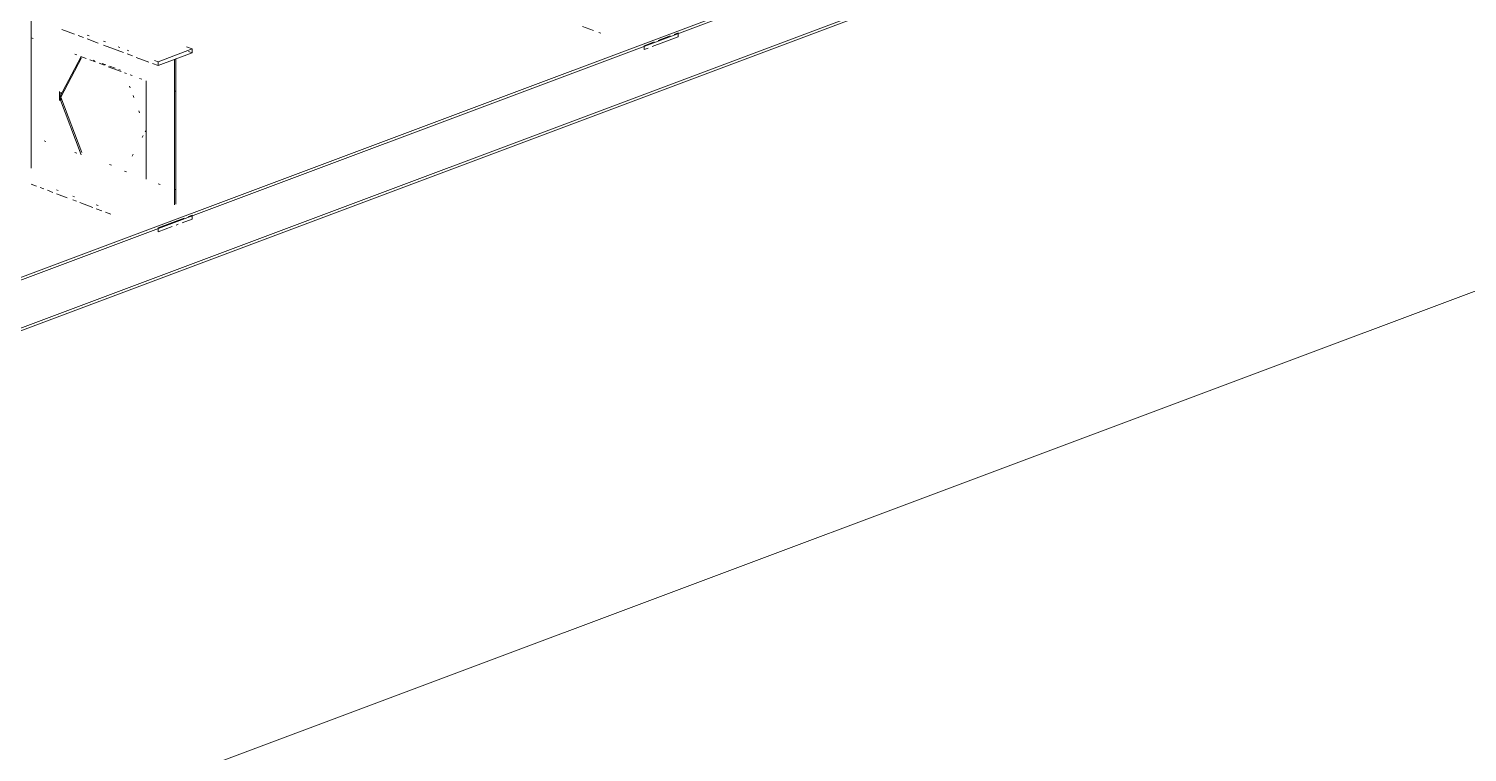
# Paper-space layout '03 3D Building and Roof' of a CAD drawing. Header units: millimetres. Extents: x 5 to 415, y 5 to 292.
# Drawn here: x 133.27 to 182.57, y 51.61 to 76.39 of the extents above; entities that cross this region are included whole.
import ezdxf

# ---------------------------------------------------------------- set-up
doc = ezdxf.new("R2010")
doc.units = ezdxf.units.MM
doc.layers.add('EXISTING', color=7, linetype='Continuous')
picture_1 = doc.add_image_def('image2.png', size_in_pixel=(1777, 905))

# ---------------------------------------------------------------- blocks, each defined once
blk = doc.blocks.new('SHEET_03')
at = {"layer": 'EXISTING', "color": 250, "lineweight": 9}
for p, q in [((96.061, 54.039), (211.603, 97.322)), ((96.061, 53.952), (211.603, 97.235)), ((96.061, 52.306), (211.603, 95.589)), ((96.061, 52.218), (211.603, 95.501)), ((96.251, 34.97), (210.656, 77.827)), ((133.349, 76.737), (133.349, 76.078)), ((152.619, 76.328), (152.246, 76.468)), ((133.419, 76.052), (133.349, 76.078)), ((133.349, 76.078), (133.349, 72.711)), ((134.835, 76.2), (134.4, 76.363)), ((135.146, 76.084), (134.959, 76.154)), ((135.27, 76.168), (135.332, 76.145)), ((135.643, 75.897), (135.27, 76.037)), ((135.83, 75.959), (135.892, 75.935)), ((152.868, 76.235), (152.805, 76.258)), ((154.36, 75.807), (154.703, 75.935)), ((155.526, 76.113), (154.634, 75.778)), ((154.84, 75.987), (155.252, 76.141)), ((154.965, 76.034), (154.921, 76.017)), ((155.389, 76.192), (155.526, 76.244)), ((155.526, 76.113), (155.526, 76.244)), ((134.321, 74.031), (135.062, 75.436)), ((134.914, 75.492), (134.84, 75.52)), ((135.048, 75.442), (135.236, 75.371)), ((136.514, 75.571), (135.83, 75.828)), ((136.327, 75.772), (136.389, 75.749)), ((136.638, 75.656), (136.7, 75.633)), ((136.824, 75.455), (136.638, 75.525)), ((137.695, 75.26), (138.862, 75.697)), ((138.862, 75.566), (137.695, 75.129)), ((138.862, 75.697), (138.675, 75.767)), ((138.737, 75.612), (138.862, 75.566)), ((138.862, 75.566), (138.862, 75.697)), ((154.36, 75.807), (154.36, 75.676)), ((154.497, 75.727), (154.36, 75.676)), ((135.073, 75.389), (134.366, 74.047)), ((135.362, 75.324), (135.551, 75.253)), ((135.533, 75.293), (135.47, 75.317)), ((135.677, 75.206), (135.866, 75.135)), ((135.91, 75.152), (135.784, 75.199)), ((135.991, 75.088), (136.432, 74.923)), ((136.224, 75.034), (136.036, 75.105)), ((136.413, 74.964), (136.35, 74.987)), ((137.384, 75.245), (136.949, 75.408)), ((137.695, 75.129), (137.508, 75.199)), ((137.571, 75.306), (137.695, 75.26)), ((137.695, 75.26), (137.695, 75.129)), ((138.256, 75.339), (138.3, 75.356)), ((138.256, 74.24), (138.256, 75.339)), ((138.3, 75.356), (138.3, 74.257)), ((136.617, 74.854), (136.543, 74.882)), ((136.746, 74.806), (136.809, 74.782)), ((137.136, 74.66), (137.062, 74.687)), ((137.284, 74.604), (137.284, 71.237)), ((137.284, 72.921), (137.284, 74.604)), ((134.321, 74.241), (134.321, 74.031)), ((134.321, 73.927), (134.321, 74.202)), ((134.321, 74.031), (134.366, 74.047)), ((134.321, 74.031), (134.321, 73.96)), ((135.062, 72.07), (134.321, 74.031)), ((134.366, 74.219), (134.366, 73.944)), ((134.366, 74.047), (134.366, 74.187)), ((134.366, 73.977), (134.366, 74.047)), ((134.366, 74.047), (135.082, 72.152)), ((136.716, 74.424), (136.741, 74.359)), ((136.84, 74.097), (136.864, 74.032)), ((138.3, 74.257), (138.256, 74.24)), ((138.256, 70.873), (138.256, 74.24)), ((138.3, 74.257), (138.3, 70.89)), ((137.037, 73.574), (137.062, 73.509)), ((133.349, 72.711), (133.349, 71.612)), ((133.852, 72.523), (133.79, 72.546)), ((137.183, 72.729), (137.149, 72.665)), ((137.284, 72.921), (137.25, 72.857)), ((137.284, 71.237), (137.284, 72.921)), ((134.84, 72.153), (134.914, 72.125)), ((136.846, 72.09), (136.813, 72.026)), ((136.036, 71.738), (136.099, 71.715)), ((136.543, 71.515), (136.617, 71.487)), ((133.529, 70.993), (133.343, 71.063)), ((137.701, 71.081), (137.77, 71.055)), ((133.778, 70.9), (133.653, 70.947)), ((134.089, 70.784), (133.902, 70.854)), ((134.213, 70.868), (134.275, 70.845)), ((134.586, 70.597), (134.213, 70.737)), ((134.773, 70.659), (134.835, 70.635)), ((134.897, 70.481), (134.773, 70.528)), ((138.256, 70.873), (138.3, 70.89)), ((138.256, 70.36), (138.256, 70.873)), ((138.3, 70.89), (138.3, 70.377)), ((135.457, 70.271), (135.021, 70.434)), ((135.581, 70.356), (135.643, 70.333)), ((135.767, 70.155), (135.581, 70.225)), ((136.078, 70.038), (135.892, 70.108)), ((137.695, 69.564), (138.587, 69.898)), ((138.175, 69.613), (137.695, 69.433)), ((137.695, 69.564), (137.695, 69.433)), ((138.3, 69.791), (138.256, 69.774)), ((138.381, 69.69), (138.313, 69.664)), ((138.862, 69.87), (138.518, 69.741)), ((138.724, 69.95), (138.862, 70.001)), ((138.862, 69.87), (138.862, 70.001))]:
    blk.add_line(p, q, dxfattribs=at)
image = blk.add_image(picture_1, insert=(25.75, 34), size_in_units=(188.499, 96))

psp = doc.layouts.new('03 3D Building and Roof')

# ---------------------------------------------------------------- block references
psp.add_blockref('SHEET_03', (0, 0))

doc.saveas('drawing.dxf')
